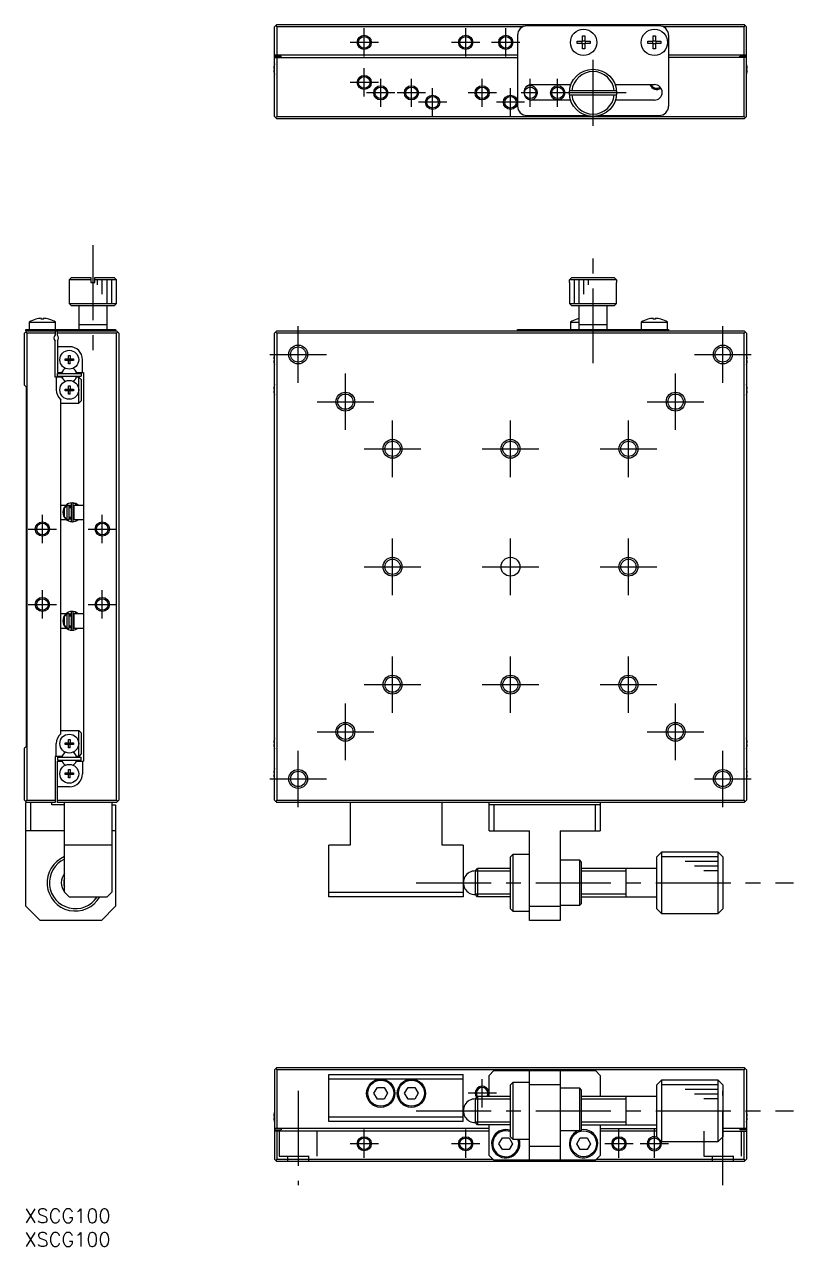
# Model space of a CAD drawing. Extents: x 0 to 346, y -8 to 251.
# Drawn here: x 0 to 163, y -8 to 251.1 of the extents above; entities that cross this region are included whole.
import ezdxf

# ---------------------------------------------------------------- set-up
doc = ezdxf.new("R2010")
doc.units = 0
doc.header["$LTSCALE"] = 0.5
doc.linetypes.add('CENTER', pattern=[50.8, 31.75, -6.35, 6.35, -6.35])
doc.linetypes.add('DASHED', pattern=[19.05, 12.7, -6.35])
for name, color, linetype in [('MSM_CENTER', 1, 'CENTER'), ('MSM_CONTINUOUS', 7, 'CONTINUOUS'), ('MSM_DASHED', 4, 'DASHED'), ('MSM_NARROW', 5, 'CONTINUOUS'), ('MSM_PART_NUMBER', 7, 'CONTINUOUS')]:
    doc.layers.add(name, color=color, linetype=linetype)
doc.styles.get("Standard").update_dxf_attribs({"font": 'txt.shx', "height": 3, "bigfont": 'bigfont.shx'})

# ---------------------------------------------------------------- blocks, each defined once
blk = doc.blocks.new('*U2')
at = {"layer": 'MSM_PART_NUMBER'}
blk.add_text('XSCG100', height=3, dxfattribs=at).set_placement((0, -3))
blk = doc.blocks.new('*U3')
at = {"layer": 'MSM_PART_NUMBER'}
blk.add_text('XSCG100', height=3, dxfattribs=at).set_placement((0, -8))

msp = doc.modelspace()

# ---------------------------------------------------------------- linework, layer by layer
at = {"layer": 'MSM_CENTER'}
for p, q in [((72.025145, 244.325344), (72.025145, 250.325346)), ((93.525145, 244.325344), (93.525145, 250.325346)), ((102.025145, 244.325344), (102.025145, 250.325346)), ((75.025147, 247.325345), (69.025144, 247.325345)), ((96.525147, 247.325345), (90.525144, 247.325345)), ((105.025147, 247.325345), (99.025144, 247.325345)), ((120.525145, 229.625345), (120.525145, 243.625345)), ((72.025145, 235.825344), (72.025145, 241.825346)), ((75.025147, 238.825345), (69.025144, 238.825345)), ((75.525145, 233.625344), (75.525145, 239.625346)), ((82.025145, 233.625344), (82.025145, 239.625346)), ((97.025145, 233.625344), (97.025145, 239.625346)), ((107.225145, 233.625344), (107.225145, 239.625346)), ((113.025145, 233.625344), (113.025145, 239.625346)), ((78.525147, 236.625345), (72.525144, 236.625345)), ((85.025147, 236.625345), (79.025144, 236.625345)), ((86.525145, 231.625344), (86.525145, 237.625346)), ((100.025147, 236.625345), (94.025144, 236.625345)), ((103.025145, 231.625344), (103.025145, 237.625346)), ((127.525146, 236.625345), (104.225144, 236.625345)), ((89.525147, 234.625345), (83.525144, 234.625345)), ((106.025147, 234.625345), (100.025144, 234.625345)), ((14.5, 204.291837), (14.5, 179.291837)), ((120.525145, 179.291837), (120.525145, 204.291837)), ((58.025145, 175.141837), (58.025145, 187.141837)), ((148.025145, 175.141837), (148.025145, 187.141837)), ((52.025145, 181.141837), (64.025145, 181.141837)), ((142.025145, 181.141837), (154.025145, 181.141837)), ((68.025145, 165.141837), (68.025145, 177.141837)), ((138.025145, 165.141837), (138.025145, 177.141837)), ((62.025145, 171.141837), (74.025145, 171.141837)), ((132.025145, 171.141837), (144.025145, 171.141837)), ((78.025145, 155.141837), (78.025145, 167.141837)), ((103.025145, 155.141837), (103.025145, 167.141837)), ((128.025145, 155.141837), (128.025145, 167.141837)), ((72.025145, 161.141837), (84.025145, 161.141837)), ((97.025145, 161.141837), (109.025145, 161.141837)), ((122.025145, 161.141837), (134.025145, 161.141837)), ((3.8, 141.141836), (3.8, 147.141838)), ((16.5, 141.141836), (16.5, 147.141838)), ((0.799998, 144.141837), (6.800001, 144.141837)), ((13.499998, 144.141837), (19.500001, 144.141837)), ((78.025145, 130.141837), (78.025145, 142.141837)), ((103.025145, 130.141837), (103.025145, 142.141837)), ((128.025145, 130.141837), (128.025145, 142.141837)), ((72.025145, 136.141837), (84.025145, 136.141837)), ((97.025145, 136.141837), (109.025145, 136.141837)), ((122.025145, 136.141837), (134.025145, 136.141837)), ((3.8, 125.141836), (3.8, 131.141838)), ((16.5, 125.141836), (16.5, 131.141838)), ((0.799998, 128.141837), (6.800001, 128.141837)), ((13.499998, 128.141837), (19.500001, 128.141837)), ((78.025145, 105.141837), (78.025145, 117.141837)), ((103.025145, 105.141837), (103.025145, 117.141837)), ((128.025145, 105.141837), (128.025145, 117.141837)), ((72.025145, 111.141837), (84.025145, 111.141837)), ((97.025145, 111.141837), (109.025145, 111.141837)), ((122.025145, 111.141837), (134.025145, 111.141837)), ((68.025145, 95.141837), (68.025145, 107.141837)), ((138.025145, 95.141837), (138.025145, 107.141837)), ((62.025145, 101.141837), (74.025145, 101.141837)), ((132.025145, 101.141837), (144.025145, 101.141837)), ((58.025145, 85.141837), (58.025145, 97.141837)), ((148.025145, 85.141837), (148.025145, 97.141837)), ((52.025145, 91.141837), (64.025145, 91.141837)), ((142.025145, 91.141837), (154.025145, 91.141837)), ((83.025145, 69.141837), (163.025145, 69.141837)), ((97.025144, 21.499999), (97.025144, 27.500001)), ((58.025145, 25), (58.025145, 5)), ((100.025147, 24.5), (94.025144, 24.5)), ((148.025145, 5), (148.025145, 25)), ((83.025145, 20.8), (163.025145, 20.8)), ((72.025145, 10.799999), (72.025145, 16.800001)), ((93.525145, 10.799999), (93.525145, 16.800001)), ((126.025144, 10.799999), (126.025144, 16.800001)), ((133.525144, 10.799999), (133.525144, 16.800001)), ((75.025147, 13.8), (69.025144, 13.8)), ((96.525147, 13.8), (90.525144, 13.8)), ((129.025147, 13.8), (123.025143, 13.8)), ((136.525147, 13.8), (130.525144, 13.8))]:
    msp.add_line(p, q, dxfattribs=at)
at = {"layer": 'MSM_CONTINUOUS'}
for p, q in [((53.025145, 250.625345), (53.525145, 251.125345)), ((53.025145, 231.625345), (53.025145, 250.625345)), ((53.275145, 250.875345), (53.525145, 250.625345)), ((53.525145, 251.125345), (152.525145, 251.125345)), ((105.653365, 250.625345), (53.525145, 250.625345)), ((53.525145, 250.625345), (53.525145, 244.625345)), ((104.525145, 248.825345), (104.525145, 233.825345)), ((134.525145, 250.825345), (106.525145, 250.825345)), ((152.525145, 250.625345), (135.396925, 250.625345)), ((136.525145, 248.825345), (136.525145, 233.825345)), ((152.525145, 251.125345), (153.025145, 250.625345)), ((152.525145, 250.625345), (152.775145, 250.875345)), ((152.525145, 244.625345), (152.525145, 250.625345)), ((153.025145, 231.625345), (153.025145, 250.625345)), ((117.126006, 247.065345), (117.126006, 247.585345)), ((117.126006, 247.585345), (118.265145, 247.585345)), ((118.265145, 247.065345), (117.126006, 247.065345)), ((118.195703, 247.065345), (118.195703, 247.585345)), ((118.265145, 248.724484), (118.785145, 248.724484)), ((118.265145, 247.585345), (118.265145, 248.724484)), ((118.265145, 247.654787), (118.785145, 247.654787)), ((118.265145, 245.926206), (118.265145, 247.065345)), ((118.785145, 246.995903), (118.265145, 246.995903)), ((118.785145, 248.724484), (118.785145, 247.585345)), ((118.785145, 247.585345), (119.924284, 247.585345)), ((118.785145, 247.065345), (118.785145, 245.926206)), ((119.924284, 247.065345), (118.785145, 247.065345)), ((118.854587, 247.585345), (118.854587, 247.065345)), ((119.924284, 247.585345), (119.924284, 247.065345)), ((132.126006, 247.065345), (132.126006, 247.585345)), ((132.126006, 247.585345), (133.265145, 247.585345)), ((133.265145, 247.065345), (132.126006, 247.065345)), ((133.195703, 247.065345), (133.195703, 247.585345)), ((133.265145, 248.724484), (133.785145, 248.724484)), ((133.265145, 247.585345), (133.265145, 248.724484)), ((133.265145, 247.654787), (133.785145, 247.654787)), ((133.265145, 245.926206), (133.265145, 247.065345)), ((133.785145, 246.995903), (133.265145, 246.995903)), ((133.785145, 248.724484), (133.785145, 247.585345)), ((133.785145, 247.585345), (134.924284, 247.585345)), ((133.785145, 247.065345), (133.785145, 245.926206)), ((134.924284, 247.065345), (133.785145, 247.065345)), ((133.854587, 247.585345), (133.854587, 247.065345)), ((134.924284, 247.585345), (134.924284, 247.065345)), ((104.525145, 244.625345), (53.025145, 244.625345)), ((53.025145, 244.375345), (54.425145, 244.375345)), ((53.025145, 244.125345), (104.525145, 244.125345)), ((53.525145, 244.125345), (53.525145, 231.625345)), ((54.425145, 244.125345), (54.425145, 244.375345)), ((118.785145, 245.926206), (118.265145, 245.926206)), ((133.785145, 245.926206), (133.265145, 245.926206)), ((153.025145, 244.625345), (136.525145, 244.625345)), ((153.025145, 244.125345), (136.525145, 244.125345)), ((153.025145, 244.375345), (151.625145, 244.375345)), ((151.625145, 244.125345), (151.625145, 244.375345)), ((152.525145, 231.625345), (152.525145, 244.125345)), ((52.835286, 241.805345), (52.955624, 241.805345)), ((52.955624, 241.445345), (52.835286, 241.445345)), ((52.951001, 242.513961), (52.955624, 242.511706)), ((52.955624, 241.805345), (52.955624, 241.445345)), ((153.094667, 242.511706), (153.099289, 242.513961)), ((153.094667, 241.805345), (153.215004, 241.805345)), ((153.094667, 241.445345), (153.094667, 241.805345)), ((153.215004, 241.445345), (153.094667, 241.445345)), ((52.955624, 240.738983), (52.951001, 240.736729)), ((153.099289, 240.736729), (153.094667, 240.738983)), ((107.525145, 238.375345), (115.841397, 238.375345)), ((125.50912, 237.025345), (115.541171, 237.025345)), ((115.541171, 236.225345), (125.50912, 236.225345)), ((125.208894, 238.375345), (133.525145, 238.375345)), ((115.771462, 235.075345), (107.525145, 235.075345)), ((133.525145, 235.075345), (125.278828, 235.075345)), ((53.525145, 231.125345), (53.025145, 231.625345)), ((53.525145, 231.625345), (53.275145, 231.375345)), ((53.525145, 231.625345), (152.525145, 231.625345)), ((152.525145, 231.125345), (53.525145, 231.125345)), ((106.525145, 231.825345), (119.125145, 231.825345)), ((121.925145, 231.825345), (134.525145, 231.825345)), ((152.775145, 231.375345), (152.525145, 231.625345)), ((153.025145, 231.625345), (152.525145, 231.125345)), ((10, 197.441837), (9.5, 196.941837)), ((14.1, 196.941837), (9.5, 196.941837)), ((9.5, 196.941837), (9.5, 191.941837)), ((10, 197.441837), (14.1, 197.441837)), ((14.1, 197.441837), (14.1, 196.441837)), ((14.9, 197.441837), (19, 197.441837)), ((14.9, 196.441837), (14.9, 197.441837)), ((19.5, 196.941837), (14.9, 196.941837)), ((19.5, 196.941837), (19, 197.441837)), ((19.5, 191.941837), (19.5, 196.941837)), ((115.541171, 196.941837), (116.042958, 197.441837)), ((125.50912, 196.941837), (115.541171, 196.941837)), ((115.541171, 196.441837), (115.541171, 196.941837)), ((116.042958, 197.441837), (125.007332, 197.441837)), ((125.007332, 197.441837), (125.50912, 196.941837)), ((125.50912, 196.941837), (125.50912, 196.441837)), ((14.1, 196.441837), (14.9, 196.441837)), ((115.525145, 196.441837), (115.525145, 191.941837)), ((115.525145, 196.441837), (115.541171, 196.441837)), ((125.50912, 196.441837), (125.525145, 196.441837)), ((125.525145, 191.941837), (125.525145, 196.441837)), ((9.5, 191.941837), (10, 191.441837)), ((9.5, 191.941837), (19.5, 191.941837)), ((19, 191.441837), (19.5, 191.941837)), ((115.525145, 191.941837), (125.525145, 191.941837)), ((115.525145, 191.941837), (116.025145, 191.441837)), ((125.025145, 191.441837), (125.525145, 191.941837)), ((19, 191.441837), (10, 191.441837)), ((11.5, 191.441837), (11.5, 186.441837)), ((17.5, 186.441837), (17.5, 191.441837)), ((125.025145, 191.441837), (116.025145, 191.441837)), ((117.525145, 191.441837), (117.525145, 186.441837)), ((123.525145, 186.441837), (123.525145, 191.441837)), ((1, 187.9843), (6.6, 187.9843)), ((1, 187.9843), (1, 186.441837)), ((2.400861, 188.635041), (2.397852, 188.64121)), ((3.54, 188.635041), (3.54, 188.828299)), ((4.06, 188.635041), (3.54, 188.635041)), ((4.06, 188.828299), (4.06, 188.635041)), ((5.202148, 188.64121), (5.199139, 188.635041)), ((6.6, 186.441837), (6.6, 187.9843)), ((17.5, 187.441837), (11.5, 187.441837)), ((115.725145, 187.9843), (117.525145, 187.9843)), ((115.725145, 187.9843), (115.725145, 186.441837)), ((117.126006, 188.635041), (117.122998, 188.64121)), ((123.525145, 187.441837), (117.525145, 187.441837)), ((130.725145, 187.9843), (136.325145, 187.9843)), ((130.725145, 187.9843), (130.725145, 186.441837)), ((132.126006, 188.635041), (132.122998, 188.64121)), ((133.265145, 188.635041), (133.265145, 188.828299)), ((133.785145, 188.635041), (133.265145, 188.635041)), ((133.785145, 188.828299), (133.785145, 188.635041)), ((134.927293, 188.64121), (134.924284, 188.635041)), ((136.325145, 186.441837), (136.325145, 187.9843)), ((0, 185.641837), (0.5, 186.141837)), ((0, 174.641837), (0, 185.641837)), ((0.5, 185.641837), (0.25, 185.891837)), ((0.3, 186.141837), (0.3, 186.441837)), ((0.3, 186.441837), (19.3, 186.441837)), ((0.3, 186.141837), (19.5, 186.141837)), ((0.5, 185.641837), (0.5, 86.641837)), ((6.5, 185.641837), (0.5, 185.641837)), ((6.5, 186.141837), (6.5, 185.303275)), ((6.5, 176.341837), (6.5, 183.980399)), ((7, 185.241837), (7, 186.141837)), ((19.5, 185.641837), (7, 185.641837)), ((7, 184.041837), (7, 177.341837)), ((19.3, 186.441837), (19.3, 186.141837)), ((20, 185.641837), (19.5, 186.141837)), ((19.75, 185.891837), (19.5, 185.641837)), ((19.5, 86.641837), (19.5, 185.641837)), ((20, 185.641837), (20, 86.641837)), ((53.525145, 186.141837), (53.025145, 185.641837)), ((53.025145, 86.641837), (53.025145, 185.641837)), ((53.525145, 185.641837), (53.275145, 185.891837)), ((53.525145, 186.141837), (152.525145, 186.141837)), ((152.525145, 185.641837), (53.525145, 185.641837)), ((53.525145, 185.641837), (53.525145, 86.641837)), ((104.525145, 186.141837), (104.525145, 186.441837)), ((104.525145, 186.441837), (136.525145, 186.441837)), ((136.525145, 186.441837), (136.525145, 186.141837)), ((153.025145, 185.641837), (152.525145, 186.141837)), ((152.775145, 185.891837), (152.525145, 185.641837)), ((152.525145, 86.641837), (152.525145, 185.641837)), ((153.025145, 185.641837), (153.025145, 86.641837)), ((9.55, 182.791837), (7, 182.791837)), ((8.613639, 180.221837), (9.32, 180.221837)), ((8.613639, 179.861837), (8.613639, 180.221837)), ((9.32, 179.861837), (8.613639, 179.861837)), ((9.32, 180.928198), (9.68, 180.928198)), ((9.32, 180.221837), (9.32, 180.928198)), ((9.330372, 180.211465), (9.32, 180.221837)), ((9.330372, 179.872209), (9.32, 179.861837)), ((9.32, 179.155475), (9.32, 179.861837)), ((9.68, 179.155475), (9.32, 179.155475)), ((9.330372, 179.872209), (9.330372, 180.211465)), ((9.330372, 180.211465), (9.669628, 180.211465)), ((9.669628, 179.872209), (9.330372, 179.872209)), ((9.669628, 180.211465), (9.68, 180.221837)), ((9.669628, 180.211465), (9.669628, 179.872209)), ((9.669628, 179.872209), (9.68, 179.861837)), ((9.68, 180.928198), (9.68, 180.221837)), ((9.68, 180.221837), (10.386361, 180.221837)), ((10.386361, 179.861837), (9.68, 179.861837)), ((9.68, 179.155475), (9.68, 179.861837)), ((10.386361, 180.221837), (10.386361, 179.861837)), ((12.3, 177.341837), (12.3, 180.041837)), ((52.835286, 180.221837), (52.955624, 180.221837)), ((52.955624, 179.861837), (52.835286, 179.861837)), ((52.951001, 180.930453), (52.955624, 180.928198)), ((52.955624, 179.155475), (52.951001, 179.153221)), ((52.955624, 180.221837), (52.955624, 179.861837)), ((153.094667, 180.928198), (153.099289, 180.930453)), ((153.094667, 179.861837), (153.094667, 180.221837)), ((153.094667, 180.221837), (153.215004, 180.221837)), ((153.215004, 179.861837), (153.094667, 179.861837)), ((153.099289, 179.153221), (153.094667, 179.155475)), ((7.955588, 176.341837), (6.5, 176.341837)), ((6.75, 176.341837), (6.75, 173.641837)), ((7, 177.341837), (7.955588, 177.341837)), ((7, 177.141837), (12, 177.141837)), ((7, 176.541837), (7, 177.141837)), ((7, 176.541837), (12, 176.541837)), ((7.955588, 177.341837), (8.125185, 177.635587)), ((8.125185, 176.048087), (7.955588, 176.341837)), ((10.874815, 177.635587), (11.044412, 177.341837)), ((11.044412, 176.341837), (10.874815, 176.048087)), ((11.044412, 177.341837), (12.5, 177.341837)), ((11.5, 176.341837), (11.044412, 176.341837)), ((11.5, 176.341837), (12, 175.841837)), ((11.5, 170.841837), (11.5, 176.341837)), ((12, 177.141837), (12, 176.541837)), ((12.5, 177.341837), (12.5, 94.941837)), ((0, 174.641837), (0.35, 174.291837)), ((0.35, 174.291837), (0.35, 97.991837)), ((8.613639, 173.821837), (9.32, 173.821837)), ((8.613639, 173.461837), (8.613639, 173.821837)), ((9.32, 174.528198), (9.68, 174.528198)), ((9.32, 173.821837), (9.32, 174.528198)), ((9.330372, 173.811465), (9.32, 173.821837)), ((9.330372, 173.472209), (9.330372, 173.811465)), ((9.330372, 173.811465), (9.669628, 173.811465)), ((9.669628, 173.811465), (9.68, 173.821837)), ((9.669628, 173.811465), (9.669628, 173.472209)), ((9.68, 174.528198), (9.68, 173.821837)), ((9.68, 173.821837), (10.386361, 173.821837)), ((10.386361, 173.821837), (10.386361, 173.461837)), ((12, 175.841837), (12, 171.341837)), ((52.835286, 173.821837), (52.955624, 173.821837)), ((52.951001, 174.530453), (52.955624, 174.528198)), ((52.955624, 173.821837), (52.955624, 173.461837)), ((153.094667, 174.528198), (153.099289, 174.530453)), ((153.094667, 173.461837), (153.094667, 173.821837)), ((153.094667, 173.821837), (153.215004, 173.821837)), ((7.7, 100.720899), (7.7, 171.562775)), ((9.32, 173.461837), (8.613639, 173.461837)), ((9.330372, 173.472209), (9.32, 173.461837)), ((9.32, 172.755475), (9.32, 173.461837)), ((9.68, 172.755475), (9.32, 172.755475)), ((9.669628, 173.472209), (9.330372, 173.472209)), ((9.669628, 173.472209), (9.68, 173.461837)), ((10.386361, 173.461837), (9.68, 173.461837)), ((9.68, 172.755475), (9.68, 173.461837)), ((12, 171.341837), (11.5, 170.841837)), ((52.955624, 173.461837), (52.835286, 173.461837)), ((52.955624, 172.755475), (52.951001, 172.753221)), ((153.215004, 173.461837), (153.094667, 173.461837)), ((153.099289, 172.753221), (153.094667, 172.755475)), ((7.7, 170.841837), (11.5, 170.841837)), ((8.768488, 149.141837), (7.7, 149.141837)), ((8.5, 148.558352), (9, 149.08752)), ((8.5, 146.725322), (8.5, 148.558352)), ((9.5, 149.141837), (9, 149.141837)), ((9, 149.141837), (9, 146.141837)), ((9.499825, 149.097146), (9.90976, 149.21703)), ((9.5, 146.141837), (9.5, 149.141837)), ((9.909816, 148.641837), (9.5, 148.641837)), ((9.7, 149.141837), (9.611564, 149.141837)), ((9.7, 148.641837), (9.7, 149.141837)), ((9.909816, 149.457921), (9.909816, 145.907921)), ((10.836311, 149.555219), (10.154198, 149.682066)), ((10.355104, 149.526527), (10.349733, 149.524261)), ((10.388597, 149.53953), (10.355104, 149.526527)), ((10.359816, 145.907921), (10.359816, 149.457921)), ((10.359816, 148.857058), (10.499959, 149.097379)), ((10.5, 148.641837), (10.359816, 148.641837)), ((10.42269, 149.550848), (10.388597, 149.53953)), ((10.457301, 149.560453), (10.42269, 149.550848)), ((10.492342, 149.56832), (10.457301, 149.560453)), ((10.527729, 149.574432), (10.492342, 149.56832)), ((10.5, 149.141837), (10.5, 146.141837)), ((12.5, 149.141837), (10.5, 149.141837)), ((10.563375, 149.578773), (10.527729, 149.574432)), ((10.59919, 149.581333), (10.563375, 149.578773)), ((10.635089, 149.582105), (10.59919, 149.581333)), ((10.670982, 149.581087), (10.635089, 149.582105)), ((10.706781, 149.578282), (10.670982, 149.581087)), ((10.742398, 149.573696), (10.706781, 149.578282)), ((10.777745, 149.567341), (10.742398, 149.573696)), ((10.768643, 149.151234), (10.763253, 149.141837)), ((10.774403, 149.161718), (10.768643, 149.151234)), ((10.921883, 149.520949), (10.774062, 149.141819)), ((10.780495, 149.17322), (10.774403, 149.161718)), ((10.812736, 149.559231), (10.777745, 149.567341)), ((10.78688, 149.185666), (10.780495, 149.17322)), ((10.793516, 149.198973), (10.78688, 149.185666)), ((10.80036, 149.213057), (10.793516, 149.198973)), ((10.807367, 149.227824), (10.80036, 149.213057)), ((10.814492, 149.243179), (10.807367, 149.227824)), ((10.847284, 149.549387), (10.812736, 149.559231)), ((10.821688, 149.259022), (10.814492, 149.243179)), ((10.828909, 149.275249), (10.821688, 149.259022)), ((10.836107, 149.291755), (10.828909, 149.275249)), ((10.843236, 149.308432), (10.836107, 149.291755)), ((10.92052, 149.521529), (10.836311, 149.555219)), ((10.850248, 149.325172), (10.843236, 149.308432)), ((10.881302, 149.537832), (10.847284, 149.549387)), ((10.857099, 149.341866), (10.850248, 149.325172)), ((10.863744, 149.358405), (10.857099, 149.341866)), ((10.87014, 149.37468), (10.863744, 149.358405)), ((10.876244, 149.390587), (10.87014, 149.37468)), ((10.882017, 149.406022), (10.876244, 149.390587)), ((10.912964, 149.525335), (10.881302, 149.537832)), ((10.887422, 149.420884), (10.882017, 149.406022)), ((10.892423, 149.435076), (10.887422, 149.420884)), ((10.896988, 149.448505), (10.892423, 149.435076)), ((10.901087, 149.461085), (10.896988, 149.448505)), ((10.904693, 149.472734), (10.901087, 149.461085)), ((10.907783, 149.483375), (10.904693, 149.472734)), ((10.910336, 149.492939), (10.907783, 149.483375)), ((10.912337, 149.501364), (10.910336, 149.492939)), ((10.912259, 149.525482), (10.913719, 149.524762)), ((10.913771, 149.508595), (10.912337, 149.501364)), ((11.501531, 149.142061), (10.912719, 149.524847)), ((10.913719, 149.524762), (10.914604, 149.522695)), ((10.91463, 149.514586), (10.913771, 149.508595)), ((10.914604, 149.522695), (10.914909, 149.519296)), ((10.914909, 149.519296), (10.91463, 149.514586)), ((10.917696, 149.519759), (10.921883, 149.520949)), ((10.994592, 149.488055), (10.92052, 149.521529)), ((7.7, 146.141837), (8.862118, 146.141837)), ((9, 146.196154), (8.5, 146.725322)), ((9, 146.141837), (9.5, 146.141837)), ((9.909751, 146.149127), (9.499871, 146.268346)), ((9.5, 146.641837), (9.909816, 146.641837)), ((9.7, 146.195025), (9.7, 146.641837)), ((10.359816, 146.641837), (10.5, 146.641837)), ((10.499995, 146.268444), (10.359816, 146.508785)), ((10.500103, 146.176182), (10.359883, 146.148808)), ((10.5, 146.141837), (12.5, 146.141837)), ((10.859715, 145.819595), (10.912964, 145.840508)), ((10.912259, 145.840361), (10.912056, 145.840846)), ((10.912964, 145.840508), (10.912259, 145.840361)), ((8.768488, 126.141837), (7.7, 126.141837)), ((8.5, 125.558352), (9, 126.08752)), ((8.5, 123.725322), (8.5, 125.558352)), ((9.5, 126.141837), (9, 126.141837)), ((9, 126.141837), (9, 123.141837)), ((9.499825, 126.097146), (9.90976, 126.21703)), ((9.5, 123.141837), (9.5, 126.141837)), ((9.909816, 125.641837), (9.5, 125.641837)), ((9.7, 126.141837), (9.611564, 126.141837)), ((9.7, 125.641837), (9.7, 126.141837)), ((9.909816, 126.457921), (9.909816, 122.907921)), ((10.836311, 126.555219), (10.154198, 126.682066)), ((10.355104, 126.526527), (10.349733, 126.524261)), ((10.388597, 126.53953), (10.355104, 126.526527)), ((10.359816, 122.907921), (10.359816, 126.457921)), ((10.359816, 125.857058), (10.499959, 126.097379)), ((10.5, 125.641837), (10.359816, 125.641837)), ((10.42269, 126.550848), (10.388597, 126.53953)), ((10.457301, 126.560453), (10.42269, 126.550848)), ((10.492342, 126.56832), (10.457301, 126.560453)), ((10.527729, 126.574432), (10.492342, 126.56832)), ((10.5, 126.141837), (10.5, 123.141837)), ((12.5, 126.141837), (10.5, 126.141837)), ((10.563375, 126.578773), (10.527729, 126.574432)), ((10.59919, 126.581333), (10.563375, 126.578773)), ((10.635089, 126.582105), (10.59919, 126.581333)), ((10.670982, 126.581087), (10.635089, 126.582105)), ((10.706781, 126.578282), (10.670982, 126.581087)), ((10.742398, 126.573696), (10.706781, 126.578282)), ((10.777745, 126.567341), (10.742398, 126.573696)), ((10.768643, 126.151234), (10.763253, 126.141837)), ((10.774403, 126.161718), (10.768643, 126.151234)), ((10.921883, 126.520949), (10.774062, 126.141819)), ((10.780495, 126.17322), (10.774403, 126.161718)), ((10.812736, 126.559231), (10.777745, 126.567341)), ((10.78688, 126.185666), (10.780495, 126.17322)), ((10.793516, 126.198973), (10.78688, 126.185666)), ((10.80036, 126.213057), (10.793516, 126.198973)), ((10.807367, 126.227824), (10.80036, 126.213057)), ((10.814492, 126.243179), (10.807367, 126.227824)), ((10.847284, 126.549387), (10.812736, 126.559231)), ((10.821688, 126.259022), (10.814492, 126.243179)), ((10.828909, 126.275249), (10.821688, 126.259022)), ((10.836107, 126.291755), (10.828909, 126.275249)), ((10.843236, 126.308432), (10.836107, 126.291755)), ((10.994592, 126.488055), (10.836311, 126.555219)), ((10.850248, 126.325172), (10.843236, 126.308432)), ((10.881302, 126.537832), (10.847284, 126.549387)), ((10.857099, 126.341866), (10.850248, 126.325172)), ((10.863744, 126.358405), (10.857099, 126.341866)), ((10.87014, 126.37468), (10.863744, 126.358405)), ((10.876244, 126.390587), (10.87014, 126.37468)), ((10.882017, 126.406022), (10.876244, 126.390587)), ((10.912964, 126.525335), (10.881302, 126.537832)), ((10.887422, 126.420884), (10.882017, 126.406022)), ((10.892423, 126.435076), (10.887422, 126.420884)), ((10.896988, 126.448505), (10.892423, 126.435076)), ((10.901087, 126.461085), (10.896988, 126.448505)), ((10.904693, 126.472734), (10.901087, 126.461085)), ((10.907783, 126.483375), (10.904693, 126.472734)), ((10.910336, 126.492939), (10.907783, 126.483375)), ((10.912337, 126.501364), (10.910336, 126.492939)), ((10.912259, 126.525482), (10.913719, 126.524762)), ((10.913771, 126.508595), (10.912337, 126.501364)), ((11.501531, 126.142061), (10.912719, 126.524847)), ((10.913719, 126.524762), (10.914604, 126.522695)), ((10.91463, 126.514586), (10.913771, 126.508595)), ((10.914604, 126.522695), (10.914909, 126.519296)), ((10.914909, 126.519296), (10.91463, 126.514586)), ((10.917696, 126.519759), (10.921883, 126.520949)), ((7.7, 123.141837), (8.862118, 123.141837)), ((9, 123.196154), (8.5, 123.725322)), ((9, 123.141837), (9.5, 123.141837)), ((9.909751, 123.149127), (9.499871, 123.268346)), ((9.5, 123.641837), (9.909816, 123.641837)), ((9.7, 123.195025), (9.7, 123.641837)), ((10.359816, 123.641837), (10.5, 123.641837)), ((10.499995, 123.268444), (10.359816, 123.508785)), ((10.500103, 123.176182), (10.359883, 123.148808)), ((10.5, 123.141837), (12.5, 123.141837)), ((10.859715, 122.819595), (10.912964, 122.840508)), ((10.912259, 122.840361), (10.912056, 122.840846)), ((10.912964, 122.840508), (10.912259, 122.840361)), ((7.7, 101.441837), (11.5, 101.441837)), ((11.5, 101.441837), (12, 100.941837)), ((11.5, 95.941837), (11.5, 101.441837)), ((6.75, 95.941837), (6.75, 98.641837)), ((8.613639, 98.821837), (9.32, 98.821837)), ((8.613639, 98.461837), (8.613639, 98.821837)), ((9.32, 99.528198), (9.68, 99.528198)), ((9.32, 98.821837), (9.32, 99.528198)), ((9.330372, 98.811465), (9.32, 98.821837)), ((9.330372, 98.472209), (9.32, 98.461837)), ((9.330372, 98.472209), (9.330372, 98.811465)), ((9.330372, 98.811465), (9.669628, 98.811465)), ((9.669628, 98.472209), (9.330372, 98.472209)), ((9.669628, 98.811465), (9.68, 98.821837)), ((9.669628, 98.811465), (9.669628, 98.472209)), ((9.669628, 98.472209), (9.68, 98.461837)), ((9.68, 99.528198), (9.68, 98.821837)), ((9.68, 98.821837), (10.386361, 98.821837)), ((10.386361, 98.821837), (10.386361, 98.461837)), ((12, 100.941837), (12, 96.441837)), ((52.835286, 98.821837), (52.955624, 98.821837)), ((52.951001, 99.530453), (52.955624, 99.528198)), ((52.955624, 98.821837), (52.955624, 98.461837)), ((153.094667, 99.528198), (153.099289, 99.530453)), ((153.094667, 98.461837), (153.094667, 98.821837)), ((153.094667, 98.821837), (153.215004, 98.821837)), ((0.35, 97.991837), (0, 97.641837)), ((0, 86.641837), (0, 97.641837)), ((7.955588, 95.941837), (6.5, 95.941837)), ((6.5, 95.941837), (6.5, 86.141837)), ((8.125185, 96.235587), (7.955588, 95.941837)), ((9.32, 98.461837), (8.613639, 98.461837)), ((9.32, 97.755475), (9.32, 98.461837)), ((9.68, 97.755475), (9.32, 97.755475)), ((10.386361, 98.461837), (9.68, 98.461837)), ((9.68, 97.755475), (9.68, 98.461837)), ((11.044412, 95.941837), (10.874815, 96.235587)), ((11.5, 95.941837), (11.044412, 95.941837)), ((12, 96.441837), (11.5, 95.941837)), ((52.955624, 98.461837), (52.835286, 98.461837)), ((52.955624, 97.755475), (52.951001, 97.753221)), ((153.215004, 98.461837), (153.094667, 98.461837)), ((153.099289, 97.753221), (153.094667, 97.755475)), ((7, 95.741837), (12, 95.741837)), ((7, 95.741837), (7, 95.141837)), ((7, 95.141837), (12, 95.141837)), ((7, 94.941837), (7.955588, 94.941837)), ((7, 86.141837), (7, 94.941837)), ((7.955588, 94.941837), (8.125185, 94.648087)), ((10.874815, 94.648087), (11.044412, 94.941837)), ((11.044412, 94.941837), (12.5, 94.941837)), ((12, 95.141837), (12, 95.741837)), ((12.3, 94.941837), (12.3, 92.241837)), ((8.613639, 92.421837), (9.32, 92.421837)), ((8.613639, 92.061837), (8.613639, 92.421837)), ((9.32, 92.061837), (8.613639, 92.061837)), ((9.32, 93.128198), (9.68, 93.128198)), ((9.32, 92.421837), (9.32, 93.128198)), ((9.330372, 92.411465), (9.32, 92.421837)), ((9.330372, 92.072209), (9.32, 92.061837)), ((9.32, 91.355475), (9.32, 92.061837)), ((9.68, 91.355475), (9.32, 91.355475)), ((9.330372, 92.072209), (9.330372, 92.411465)), ((9.330372, 92.411465), (9.669628, 92.411465)), ((9.669628, 92.072209), (9.330372, 92.072209)), ((9.669628, 92.411465), (9.68, 92.421837)), ((9.669628, 92.411465), (9.669628, 92.072209)), ((9.669628, 92.072209), (9.68, 92.061837)), ((9.68, 93.128198), (9.68, 92.421837)), ((9.68, 92.421837), (10.386361, 92.421837)), ((10.386361, 92.061837), (9.68, 92.061837)), ((9.68, 91.355475), (9.68, 92.061837)), ((10.386361, 92.421837), (10.386361, 92.061837)), ((52.835286, 92.421837), (52.955624, 92.421837)), ((52.955624, 92.061837), (52.835286, 92.061837)), ((52.951001, 93.130453), (52.955624, 93.128198)), ((52.955624, 91.355475), (52.951001, 91.353221)), ((52.955624, 92.421837), (52.955624, 92.061837)), ((153.094667, 93.128198), (153.099289, 93.130453)), ((153.094667, 92.061837), (153.094667, 92.421837)), ((153.094667, 92.421837), (153.215004, 92.421837)), ((153.215004, 92.061837), (153.094667, 92.061837)), ((153.099289, 91.353221), (153.094667, 91.355475)), ((9.55, 89.491837), (7, 89.491837)), ((0.5, 86.141837), (0, 86.641837)), ((0.25, 86.391837), (0.5, 86.641837)), ((6.5, 86.141837), (0.3, 86.141837)), ((0.3, 64.141837), (0.3, 86.141837)), ((0.5, 86.641837), (6.5, 86.641837)), ((1.3, 86.141837), (1.3, 80.141837)), ((5.8, 85.641837), (5.8, 86.141837)), ((8.5, 85.641837), (5.8, 85.641837)), ((7, 86.641837), (19.5, 86.641837)), ((19.5, 86.141837), (7, 86.141837)), ((8.5, 67.141837), (8.5, 86.141837)), ((18.5, 86.141837), (18.5, 67.141837)), ((18.5, 85.641837), (19.3, 85.641837)), ((19.3, 85.641837), (19.3, 64.141837)), ((19.5, 86.641837), (19.75, 86.391837)), ((20, 86.641837), (19.5, 86.141837)), ((53.025145, 86.641837), (53.525145, 86.141837)), ((53.525145, 86.641837), (53.275145, 86.391837)), ((53.525145, 86.641837), (152.525145, 86.641837)), ((152.525145, 86.141837), (53.525145, 86.141837)), ((69.025145, 86.141837), (69.025145, 77.141837)), ((88.525145, 77.141837), (88.525145, 86.141837)), ((98.525145, 80.141837), (98.525145, 86.141837)), ((122.025145, 85.641837), (98.525145, 85.641837)), ((99.525145, 85.641837), (99.525145, 80.141837)), ((121.025145, 80.141837), (121.025145, 85.641837)), ((122.025145, 86.141837), (122.025145, 80.141837)), ((152.775145, 86.391837), (152.525145, 86.641837)), ((152.525145, 86.141837), (153.025145, 86.641837)), ((8.5, 80.141837), (0.3, 80.141837)), ((19.3, 80.141837), (18.5, 80.141837)), ((98.525145, 80.141837), (107.025145, 80.141837)), ((107.025145, 61.141837), (107.025145, 80.141837)), ((113.525145, 80.141837), (113.525145, 61.141837)), ((113.525145, 80.141837), (122.025145, 80.141837)), ((18.5, 77.141837), (8.5, 77.141837)), ((69.025145, 77.141837), (64.525145, 77.141837)), ((64.525145, 66.141837), (64.525145, 77.141837)), ((93.025145, 77.141837), (88.525145, 77.141837)), ((93.025145, 77.141837), (93.025145, 66.141837)), ((135.025145, 75.641837), (134.025145, 74.641837)), ((135.025145, 75.641837), (135.025145, 62.641837)), ((147.025145, 75.641837), (135.025145, 75.641837)), ((148.025145, 74.641837), (147.025145, 75.641837)), ((147.025145, 62.641837), (147.025145, 75.641837)), ((103.525145, 75.141837), (103.025145, 74.641837)), ((103.025145, 63.641837), (103.025145, 74.641837)), ((103.525145, 75.141837), (103.525145, 63.141837)), ((107.025145, 75.141837), (103.525145, 75.141837)), ((117.725145, 73.891837), (113.525145, 73.891837)), ((117.725145, 64.391837), (117.725145, 73.891837)), ((118.025145, 73.591837), (117.725145, 73.891837)), ((118.025145, 73.591837), (118.025145, 64.691837)), ((134.025145, 63.641837), (134.025145, 74.641837)), ((148.025145, 74.641837), (148.025145, 63.641837)), ((95.525145, 71.600337), (96.066645, 72.141837)), ((95.525145, 71.600337), (95.525145, 66.683337)), ((96.066645, 72.141837), (96.066645, 66.141837)), ((103.025145, 72.141837), (96.066645, 72.141837)), ((134.025145, 72.141837), (118.025165, 72.141837)), ((127.525145, 66.141832), (127.525145, 72.141842)), ((8.5, 67.141837), (9.5, 66.141837)), ((9.5, 66.141837), (17.5, 66.141837)), ((17.5, 66.141837), (18.5, 67.141837)), ((64.525145, 67.141837), (93.025145, 67.141837)), ((93.025145, 66.141837), (64.525145, 66.141837)), ((96.066645, 66.141837), (95.525145, 66.683337)), ((103.025145, 66.141837), (96.066645, 66.141837)), ((118.025165, 66.141837), (134.025145, 66.141837)), ((0.3, 64.141837), (3.3, 61.141837)), ((16.3, 61.141837), (19.3, 64.141837)), ((103.025145, 63.641837), (103.525145, 63.141837)), ((103.525145, 63.141837), (107.025145, 63.141837)), ((107.025145, 64.141837), (113.525145, 64.141837)), ((113.525145, 64.391837), (117.725145, 64.391837)), ((117.725145, 64.391837), (118.025145, 64.691837)), ((134.025145, 63.641837), (135.025145, 62.641837)), ((135.025145, 62.641837), (147.025145, 62.641837)), ((147.025145, 62.641837), (148.025145, 63.641837)), ((16.3, 61.141837), (3.3, 61.141837)), ((113.525145, 61.141837), (107.025145, 61.141837)), ((53.525145, 30), (53.025145, 29.5)), ((53.025145, 29.5), (53.025145, 10.5)), ((53.275145, 29.75), (53.525145, 29.5)), ((53.525145, 30), (152.525145, 30)), ((53.525145, 29.5), (53.525145, 17)), ((152.525145, 29.5), (53.525145, 29.5)), ((99.525145, 29.3), (98.525145, 28.3)), ((99.525145, 29.3), (121.025145, 29.3)), ((107.025145, 10.3), (107.025145, 29.3)), ((113.525145, 29.3), (113.525145, 10.3)), ((122.025145, 28.3), (121.025145, 29.3)), ((153.025145, 29.5), (152.525145, 30)), ((152.525145, 29.5), (152.775145, 29.75)), ((152.525145, 17), (152.525145, 29.5)), ((153.025145, 29.5), (153.025145, 10.5)), ((64.525145, 28.5), (93.025145, 28.5)), ((64.525145, 18.5), (64.525145, 28.5)), ((93.025145, 27.5), (64.525145, 27.5)), ((93.025145, 18.5), (93.025145, 28.5)), ((98.525145, 23.8), (98.525145, 28.3)), ((103.525145, 26.8), (103.025145, 26.3)), ((103.025145, 15.3), (103.025145, 26.3)), ((103.525145, 26.8), (103.525145, 14.8)), ((107.025145, 26.8), (103.525145, 26.8)), ((113.525145, 26.3), (107.025145, 26.3)), ((122.025145, 28.3), (122.025145, 23.8)), ((135.025145, 27.3), (134.025145, 26.3)), ((134.025145, 15.3), (134.025145, 26.3)), ((147.025145, 27.3), (135.025145, 27.3)), ((135.025145, 27.3), (135.025145, 14.3)), ((147.025145, 14.3), (147.025145, 27.3)), ((148.025145, 26.3), (147.025145, 27.3)), ((148.025145, 26.3), (148.025145, 15.3)), ((74.08177, 24.5), (74.803457, 25.75)), ((74.803457, 23.25), (74.08177, 24.5)), ((74.803457, 25.75), (76.246833, 25.75)), ((76.246833, 25.75), (76.968521, 24.5)), ((76.968521, 24.5), (76.246833, 23.25)), ((80.58177, 24.5), (81.303457, 25.75)), ((81.303457, 23.25), (80.58177, 24.5)), ((81.303457, 25.75), (82.746833, 25.75)), ((82.746833, 25.75), (83.468521, 24.5)), ((83.468521, 24.5), (82.746833, 23.25)), ((95.525145, 23.2585), (96.066645, 23.8)), ((96.066645, 23.8), (96.066645, 17.8)), ((103.025145, 23.8), (96.066645, 23.8)), ((117.725145, 25.55), (113.525145, 25.55)), ((117.725145, 16.55), (117.725145, 25.55)), ((118.025145, 25.25), (117.725145, 25.55)), ((118.025145, 25.25), (118.025145, 16.55)), ((134.025145, 23.8), (118.025145, 23.8)), ((127.525145, 17.799995), (127.525145, 23.800005)), ((76.246833, 23.25), (74.803457, 23.25)), ((82.746833, 23.25), (81.303457, 23.25)), ((95.525145, 23.2585), (95.525145, 18.3415)), ((52.835286, 19.68), (52.955624, 19.68)), ((52.955624, 19.32), (52.835286, 19.32)), ((52.951001, 20.388616), (52.955624, 20.386361)), ((52.955624, 18.613638), (52.951001, 18.611384)), ((52.955624, 19.68), (52.955624, 19.32)), ((64.525145, 19.5), (93.025145, 19.5)), ((93.025145, 18.5), (64.525145, 18.5)), ((96.066645, 17.8), (95.525145, 18.3415)), ((153.094667, 20.386361), (153.099289, 20.388616)), ((153.094667, 19.68), (153.215004, 19.68)), ((153.094667, 19.32), (153.094667, 19.68)), ((153.215004, 19.32), (153.094667, 19.32)), ((153.099289, 18.611384), (153.094667, 18.613638)), ((98.525145, 17), (53.025145, 17)), ((53.025145, 16.75), (54.425145, 16.75)), ((98.525145, 16.5), (53.025145, 16.5)), ((53.525145, 16.5), (53.525145, 10.5)), ((54.425145, 17), (54.425145, 16.75)), ((103.025145, 17.8), (96.066645, 17.8)), ((98.525145, 11.3), (98.525145, 17.8)), ((118.025145, 16.55), (113.525145, 16.55)), ((118.025145, 17.8), (134.025145, 17.8)), ((122.025145, 17.8), (122.025145, 11.3)), ((122.025145, 17), (134.025145, 17)), ((134.025145, 16.5), (122.025145, 16.5)), ((153.025145, 17), (148.025145, 17)), ((148.025145, 16.5), (153.025145, 16.5)), ((151.625145, 17), (151.625145, 16.75)), ((153.025145, 16.75), (151.625145, 16.75)), ((152.525145, 10.5), (152.525145, 16.5)), ((100.58177, 13.8), (101.303457, 15.05)), ((101.303457, 12.55), (100.58177, 13.8)), ((101.303457, 15.05), (102.746833, 15.05)), ((102.746833, 15.05), (103.468521, 13.8)), ((103.468521, 13.8), (102.746833, 12.55)), ((103.025145, 15.3), (103.525145, 14.8)), ((103.525145, 14.8), (107.025145, 14.8)), ((107.025145, 13.3), (113.525145, 13.3)), ((117.08177, 13.8), (117.803457, 15.05)), ((117.803457, 12.55), (117.08177, 13.8)), ((117.803457, 15.05), (119.246833, 15.05)), ((119.246833, 15.05), (119.968521, 13.8)), ((119.968521, 13.8), (119.246833, 12.55)), ((134.025145, 15.3), (135.025145, 14.3)), ((135.025145, 14.3), (147.025145, 14.3)), ((147.025145, 14.3), (148.025145, 15.3)), ((53.525145, 10), (53.025145, 10.5)), ((53.525145, 10.5), (53.275145, 10.25)), ((53.525145, 10.5), (99.325145, 10.5)), ((98.525145, 11.3), (99.525145, 10.3)), ((102.746833, 12.55), (101.303457, 12.55)), ((119.246833, 12.55), (117.803457, 12.55)), ((121.025145, 10.3), (122.025145, 11.3)), ((121.225145, 10.5), (152.525145, 10.5)), ((152.775145, 10.25), (152.525145, 10.5)), ((153.025145, 10.5), (152.525145, 10)), ((152.525145, 10), (53.525145, 10)), ((121.025145, 10.3), (99.525145, 10.3))]:
    msp.add_line(p, q, dxfattribs=at)
for centre, radius in [((118.525145, 247.325345), 2.8), ((133.525145, 247.325345), 2.8), ((72.025145, 247.325345), 1.2295), ((93.525145, 247.325345), 1.2295), ((102.025145, 247.325345), 1.2295), ((120.525145, 236.625345), 5), ((72.025145, 238.825345), 1.2295), ((75.525145, 236.625345), 1.2295), ((82.025145, 236.625345), 1.2295), ((86.525145, 234.625345), 1.2295), ((97.025145, 236.625345), 1.2295), ((103.025145, 234.625345), 1.2295), ((107.225145, 236.625345), 1.2295), ((113.025145, 236.625345), 1.2295), ((9.5, 180.041837), 2), ((58.025145, 181.141837), 1.621), ((148.025145, 181.141837), 1.621), ((9.5, 173.641837), 2), ((68.025145, 171.141837), 1.621), ((138.025145, 171.141837), 1.621), ((78.025145, 161.141837), 1.621), ((103.025145, 161.141837), 1.621), ((128.025145, 161.141837), 1.621), ((3.799999, 144.141837), 1.2295), ((16.499999, 144.141837), 1.2295), ((78.025145, 136.141837), 1.621), ((103.025145, 136.141837), 2), ((128.025145, 136.141837), 1.621), ((3.799999, 128.141837), 1.2295), ((16.499999, 128.141837), 1.2295), ((78.025145, 111.141837), 1.621), ((103.025145, 111.141837), 1.621), ((128.025145, 111.141837), 1.621), ((68.025145, 101.141837), 1.621), ((138.025145, 101.141837), 1.621), ((9.5, 98.641837), 2), ((9.5, 92.241837), 2), ((58.025145, 91.141837), 1.621), ((148.025145, 91.141837), 1.621), ((75.525145, 24.5), 3), ((75.525145, 24.5), 2.75), ((82.025145, 24.5), 3), ((82.025145, 24.5), 2.75), ((118.525145, 13.8), 2.75), ((72.025145, 13.8), 1.2295), ((93.525145, 13.8), 1.2295), ((126.025144, 13.8), 1.2295), ((133.525144, 13.8), 1.2295)]:
    msp.add_circle(centre, radius, dxfattribs=at)
for centre, radius, start, end in [((106.525145, 248.825345), 2, 90, 180), ((134.525145, 248.825345), 2, 0, 90), ((56.025145, 241.625345), 3.194933, 163.893288, 176.770291), ((56.025145, 241.625345), 3.194933, 183.229709, 196.106712), ((56.025145, 241.625345), 3.2, 159.635865, 163.877467), ((120.525145, 236.625345), 4.5, 5.099689, 174.900311), ((150.025145, 241.625345), 3.2, 16.122533, 20.364135), ((150.025145, 241.625345), 3.194933, 3.229709, 16.106712), ((150.025145, 241.625345), 3.194933, 343.893288, 356.770291), ((56.025145, 241.625345), 3.2, 196.122533, 200.364135), ((150.025145, 241.625345), 3.2, 339.635865, 343.877467), ((107.525145, 236.725345), 1.65, 90, 270), ((120.525145, 236.625345), 4.5, 185.099689, 354.900311), ((134.025145, 238.825345), 1.2295, 201.4692876, 306.08286312), ((133.525145, 236.725345), 1.65, 270, 90), ((106.525145, 233.825345), 2, 180, 270), ((134.525145, 233.825345), 2, 270, 0), ((3.8, 183.841837), 5, 106.285843, 124.055798), ((3.8, 183.841837), 4.993235, 92.984767, 106.272555), ((3.8, 183.841837), 4.993235, 73.727445, 87.015233), ((3.8, 183.841837), 5, 55.944202, 73.714157), ((118.525145, 183.841837), 5, 106.285843, 124.055798), ((118.525145, 183.841837), 4.993235, 101.552804, 106.272555), ((133.525145, 183.841837), 5, 106.285843, 124.055798), ((133.525145, 183.841837), 4.993235, 92.984767, 106.272555), ((133.525145, 183.841837), 4.993235, 73.727445, 87.015233), ((133.525145, 183.841837), 5, 55.944202, 73.714157), ((7.25, 184.641837), 1, 138.590378, 221.409622), ((6.2, 184.641837), 1, 323.130102, 36.869898), ((9.55, 180.041837), 2.75, 0, 90), ((56.025145, 180.041837), 3.194933, 163.893288, 176.770291), ((56.025145, 180.041837), 3.194933, 183.229709, 196.106712), ((56.025145, 180.041837), 3.2, 159.635865, 163.877467), ((56.025145, 180.041837), 3.2, 196.122533, 200.364135), ((150.025145, 180.041837), 3.2, 16.122533, 20.364135), ((150.025145, 180.041837), 3.2, 339.635865, 343.877467), ((150.025145, 180.041837), 3.194933, 3.229709, 16.106712), ((150.025145, 180.041837), 3.194933, 343.893288, 356.770291), ((9.5, 176.841836), 1.5875, 150, 169.10691), ((9.5, 176.841836), 1.5875, 190.893016, 239.566737), ((9.5, 176.841837), 1.5875, 135, 150), ((9.615, 176.727027), 1.75, 121.886504, 135.004406), ((9.5, 176.841836), 1.5875, 120.433182, 134.999974), ((9.5, 176.841836), 1.5875, 45.000026, 59.566818), ((9.5, 176.841836), 1.5875, 300.433263, 349.106984), ((9.385, 176.727027), 1.75, 44.995594, 58.113496), ((9.5, 176.841837), 1.5875, 30, 45), ((9.5, 176.841836), 1.5875, 10.89309, 30), ((9.5, 173.641837), 2.75, 180, 229.114807), ((9.615, 176.956647), 1.75, 224.995594, 238.113496), ((9.385, 176.956647), 1.75, 301.886504, 315.004406), ((56.025145, 173.641837), 3.194933, 163.893288, 176.770291), ((56.025145, 173.641837), 3.2, 159.635865, 163.877467), ((150.025145, 173.641837), 3.2, 16.122533, 20.364135), ((150.025145, 173.641837), 3.194933, 3.229709, 16.106712), ((56.025145, 173.641837), 3.194933, 183.229709, 196.106712), ((56.025145, 173.641837), 3.2, 196.122533, 200.364135), ((150.025145, 173.641837), 3.2, 339.635865, 343.877467), ((150.025145, 173.641837), 3.194933, 343.893288, 356.770291), ((10.134894, 147.682959), 1.999256, 90.7244, 269.309621), ((10.134816, 149.457921), 0.225, 0, 180), ((10.134816, 145.907921), 0.225, 180, 0), ((10.133182, 147.68795), 2.004326, 270.74954, 309.511687), ((10.134894, 124.682959), 1.999256, 90.7244, 269.309621), ((10.134816, 126.457921), 0.225, 0, 180), ((10.134816, 122.907921), 0.225, 180, 0), ((10.133182, 124.68795), 2.004326, 270.74954, 309.511687), ((9.5, 98.641837), 2.75, 130.885193, 180), ((56.025145, 98.641837), 3.194933, 163.893288, 176.770291), ((56.025145, 98.641837), 3.2, 159.635865, 163.877467), ((150.025145, 98.641837), 3.2, 16.122533, 20.364135), ((150.025145, 98.641837), 3.194933, 3.229709, 16.106712), ((9.5, 95.441838), 1.5875, 120.433263, 169.106984), ((9.615, 95.327027), 1.75, 121.886504, 135.004406), ((9.5, 95.441838), 1.5875, 10.893016, 59.566737), ((9.385, 95.327027), 1.75, 44.995594, 58.113496), ((56.025145, 98.641837), 3.194933, 183.229709, 196.106712), ((56.025145, 98.641837), 3.2, 196.122533, 200.364135), ((150.025145, 98.641837), 3.2, 339.635865, 343.877467), ((150.025145, 98.641837), 3.194933, 343.893288, 356.770291), ((9.5, 95.441838), 1.5875, 190.89309, 210.000031), ((9.5, 95.441837), 1.5875, 210, 225), ((9.615, 95.556647), 1.75, 224.995594, 238.113496), ((9.5, 95.441838), 1.5875, 225.000026, 239.566818), ((9.5, 95.441838), 1.5875, 300.433182, 314.999974), ((9.385, 95.556647), 1.75, 301.886504, 315.004406), ((9.5, 95.441837), 1.5875, 315, 330), ((9.5, 95.441838), 1.5875, 330, 349.10691), ((56.025145, 92.241837), 3.2, 159.635865, 163.877467), ((150.025145, 92.241837), 3.2, 16.122533, 20.364135), ((9.55, 92.241837), 2.75, 270, 0), ((56.025145, 92.241837), 3.194933, 163.893288, 176.770291), ((56.025145, 92.241837), 3.194933, 183.229709, 196.106712), ((56.025145, 92.241837), 3.2, 196.122533, 200.364135), ((150.025145, 92.241837), 3.2, 339.635865, 343.877467), ((150.025145, 92.241837), 3.194933, 3.229709, 16.106712), ((150.025145, 92.241837), 3.194933, 343.893288, 356.770291), ((10.8, 69.141837), 6, 112.54031, 330), ((10.8, 69.141837), 5.5, 114.719851, 326.944269), ((10.8, 69.141837), 3, 140.05549481, 219.94450519), ((95.525145, 69.141837), 2.5, 89.05661378, 270.94338622), ((97.025144, 24.5), 1.2295, 325.29598534, 216.45028313), ((95.525145, 20.8), 2.5, 89.05661378, 270.94338622), ((56.025145, 19.5), 3.194933, 163.893288, 176.770291), ((56.025145, 19.5), 3.194933, 183.229709, 196.106712), ((56.025145, 19.5), 3.2, 159.635865, 163.877467), ((56.025145, 19.5), 3.2, 196.122533, 200.364135), ((150.025145, 19.5), 3.2, 16.122533, 20.364135), ((150.025145, 19.5), 3.2, 339.635865, 343.877467), ((150.025145, 19.5), 3.194933, 3.229709, 16.106712), ((150.025145, 19.5), 3.194933, 343.893288, 356.770291), ((102.025145, 13.8), 3, 70.528779, 19.471221), ((102.025145, 13.8), 2.75, 68.676314, 21.323686), ((118.525145, 13.8), 3, 113.556464, 99.594068)]:
    msp.add_arc(centre, radius, start, end, dxfattribs=at)
at = {"layer": 'MSM_DASHED'}
for p, q in [((54.025145, 16.5), (54.025145, 11.2)), ((62.025145, 11.2), (62.025145, 16.5)), ((144.025145, 16.5), (144.025145, 11.2)), ((152.025145, 11.2), (152.025145, 16.5)), ((54.025145, 11.2), (62.025145, 11.2)), ((55.775145, 11.2), (55.775145, 10)), ((60.275145, 10), (60.275145, 11.2)), ((144.025145, 11.2), (152.025145, 11.2)), ((145.775145, 11.2), (145.775145, 10)), ((150.275145, 10), (150.275145, 11.2))]:
    msp.add_line(p, q, dxfattribs=at)
at = {"layer": 'MSM_NARROW'}
for p, q in [((15.5, 195.941837), (15.5, 196.941837)), ((16.5, 193.941837), (16.5, 196.941837)), ((17.5, 191.941837), (17.5, 196.941837)), ((18.5, 191.941837), (18.5, 196.941837)), ((116.525145, 196.941837), (116.525145, 191.941837)), ((117.525145, 196.941837), (117.525145, 191.941837)), ((118.525145, 196.941837), (118.525145, 193.941837)), ((119.525145, 196.941837), (119.525145, 195.941837)), ((147.025145, 74.641837), (135.025145, 74.641837)), ((147.025145, 73.641837), (140.025145, 73.641837)), ((147.025145, 72.641837), (142.025145, 72.641837)), ((103.025145, 71.600337), (95.525145, 71.600337)), ((127.525145, 71.600337), (118.025145, 71.600337)), ((147.025145, 71.641837), (144.025145, 71.641837)), ((103.025145, 66.683337), (95.525145, 66.683337)), ((127.525145, 66.683337), (118.025145, 66.683337)), ((147.025145, 26.3), (135.025145, 26.3)), ((147.025145, 25.3), (140.025145, 25.3)), ((147.025145, 24.3), (142.025145, 24.3)), ((103.025145, 23.2585), (95.525145, 23.2585)), ((127.525145, 23.2585), (118.025145, 23.2585)), ((147.025145, 23.3), (144.025145, 23.3)), ((103.025145, 18.3415), (95.525145, 18.3415)), ((127.525145, 18.3415), (118.025145, 18.3415))]:
    msp.add_line(p, q, dxfattribs=at)
for centre, radius in [((72.025145, 247.325345), 1.5), ((93.525145, 247.325345), 1.5), ((102.025145, 247.325345), 1.5), ((72.025145, 238.825345), 1.5), ((75.525145, 236.625345), 1.5), ((82.025145, 236.625345), 1.5), ((86.525145, 234.625345), 1.5), ((97.025145, 236.625345), 1.5), ((103.025145, 234.625345), 1.5), ((113.025145, 236.625345), 1.5), ((58.025145, 181.141837), 2), ((148.025145, 181.141837), 2), ((68.025145, 171.141837), 2), ((138.025145, 171.141837), 2), ((78.025145, 161.141837), 2), ((103.025145, 161.141837), 2), ((128.025145, 161.141837), 2), ((3.799999, 144.141837), 1.5), ((16.499999, 144.141837), 1.5), ((78.025145, 136.141837), 2), ((128.025145, 136.141837), 2), ((3.799999, 128.141837), 1.5), ((16.499999, 128.141837), 1.5), ((78.025145, 111.141837), 2), ((103.025145, 111.141837), 2), ((128.025145, 111.141837), 2), ((68.025145, 101.141837), 2), ((138.025145, 101.141837), 2), ((58.025145, 91.141837), 2), ((148.025145, 91.141837), 2), ((72.025145, 13.8), 1.5), ((93.525145, 13.8), 1.5), ((126.025144, 13.8), 1.5)]:
    msp.add_circle(centre, radius, dxfattribs=at)
for centre, radius, start, end in [((107.225145, 236.625345), 1.5, 265.31551825, 131.5543221), ((134.025145, 238.825345), 1.5, 197.45760312, 306.3212254), ((10.8, 69.141837), 2.4585, 159.31390617, 200.68609383), ((97.025144, 24.5), 1.5, 332.18186072, 218.00066445), ((133.525144, 13.8), 1.5, 64.47118012, 25.52881988)]:
    msp.add_arc(centre, radius, start, end, dxfattribs=at)

# ---------------------------------------------------------------- block references
at = {"layer": 'MSM_CONTINUOUS'}
for name in ['*U2', '*U3']:
    msp.add_blockref(name, (0, 0), dxfattribs=at)

doc.saveas('drawing.dxf')
